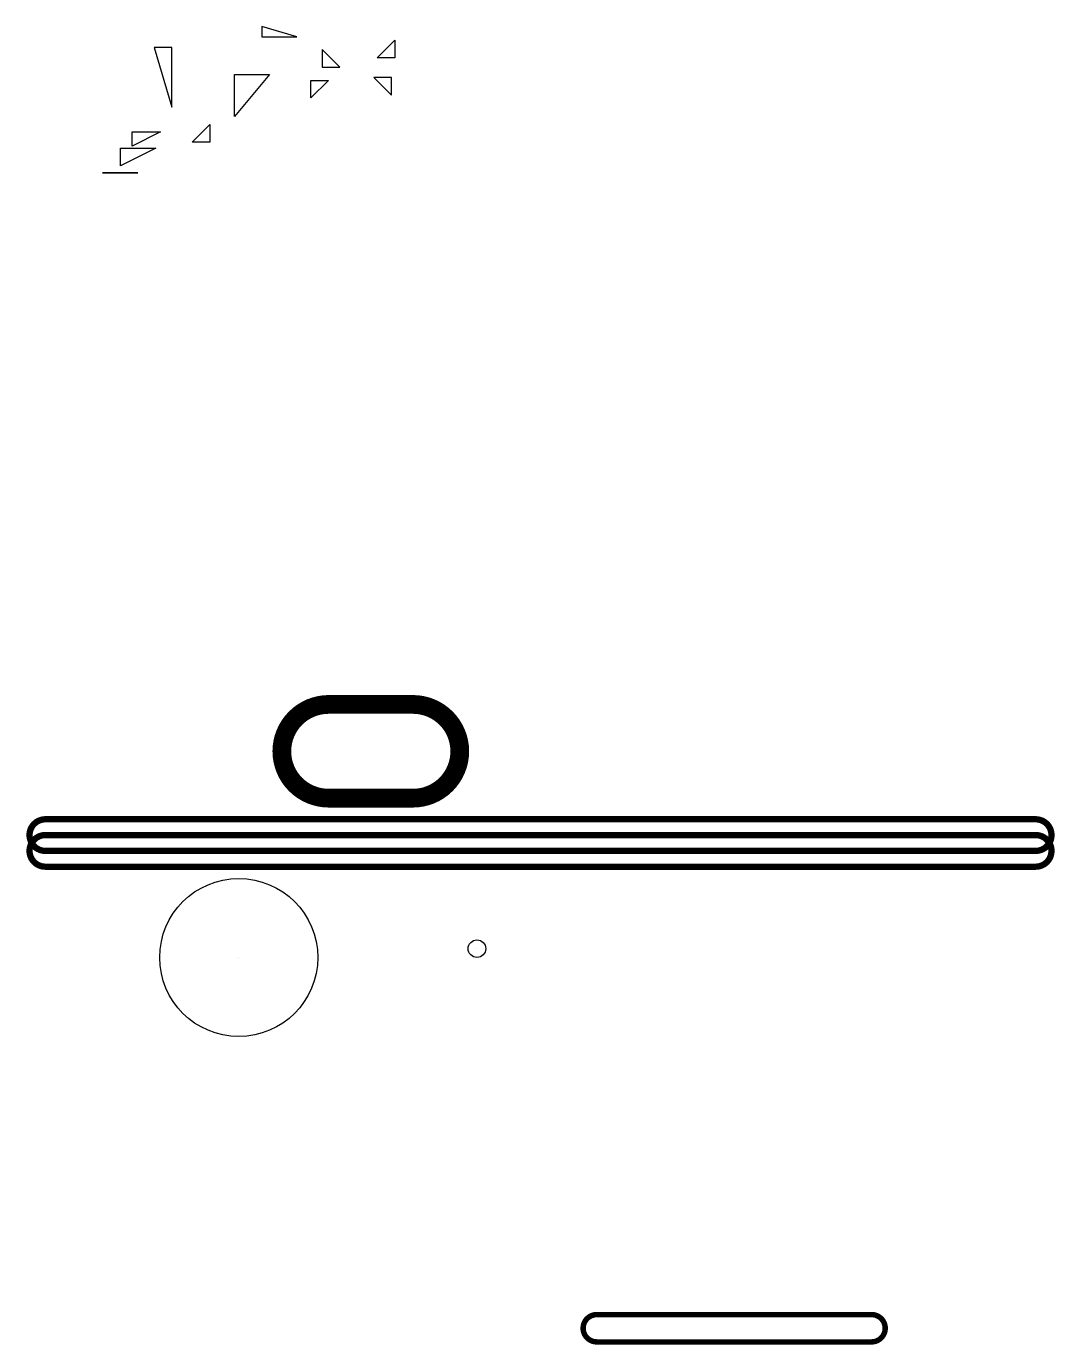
# Model space of a CAD drawing. Header units: millimetres. Extents: x 2078 to 2371, y 1216 to 1591.
import ezdxf

# ---------------------------------------------------------------- set-up
doc = ezdxf.new("R2010")
doc.units = ezdxf.units.MM

msp = doc.modelspace()

# ---------------------------------------------------------------- linework, layer by layer
for p, q in [((2155.43, 1588.07), (2145.43, 1591.07)), ((2145.43, 1591.07), (2145.43, 1588.07)), ((2145.43, 1588.07), (2155.43, 1588.07)), ((2119.82, 1585.07), (2114.82, 1585.07)), ((2114.82, 1585.07), (2119.82, 1568.07)), ((2119.82, 1568.07), (2119.82, 1585.07)), ((2167.66, 1579.44), (2162.66, 1584.44)), ((2162.66, 1584.44), (2162.66, 1579.44)), ((2178.3, 1582.13), (2183.3, 1587.13)), ((2183.3, 1587.13), (2183.3, 1582.13)), ((2183.3, 1582.13), (2178.3, 1582.13)), ((2137.66, 1577.38), (2147.66, 1577.38)), ((2147.66, 1577.38), (2137.66, 1565.38)), ((2137.66, 1565.38), (2137.66, 1577.38)), ((2162.66, 1579.44), (2167.66, 1579.44)), ((2159.41, 1575.67), (2164.41, 1575.67)), ((2164.41, 1575.67), (2159.41, 1570.67)), ((2159.41, 1570.67), (2159.41, 1575.67)), ((2182.37, 1576.49), (2177.37, 1576.49)), ((2177.37, 1576.49), (2182.37, 1571.49)), ((2182.37, 1571.49), (2182.37, 1576.49)), ((2125.6, 1558.13), (2130.6, 1563.13)), ((2130.6, 1563.13), (2130.6, 1558.13)), ((2108.56, 1561), (2116.56, 1561)), ((2116.56, 1561), (2108.56, 1557)), ((2108.56, 1557), (2108.56, 1561)), ((2130.6, 1558.13), (2125.6, 1558.13)), ((2105.24, 1556.36), (2115.24, 1556.36)), ((2115.24, 1556.36), (2105.24, 1551.36)), ((2105.24, 1551.36), (2105.24, 1556.36)), ((2100.11, 1549.34), (2110.11, 1549.34)), ((2105.11, 1549.34), (2100.11, 1549.34)), ((2110.11, 1549.34), (2105.11, 1549.34)), ((2138.89, 1325.9), (2138.89, 1325.9)), ((2138.89, 1325.9), (2138.89, 1325.9)), ((2138.89, 1325.9), (2138.89, 1325.9)), ((2138.89, 1325.9), (2138.89, 1325.9)), ((2206.7, 1328.4), (2206.7, 1328.4)), ((2206.7, 1328.4), (2206.7, 1328.4)), ((2206.7, 1328.4), (2206.7, 1328.4)), ((2206.7, 1328.4), (2206.7, 1328.4))]:
    msp.add_line(p, q)
for points, const_width in [([(2164.5, 1397.97), (2188.47, 1397.97, -1), (2188.47, 1371.27), (2164.5, 1371.27, -1)], 5.34), ([(2365.81, 1365.26), (2083.81, 1365.26, 1), (2083.81, 1356.26), (2365.81, 1356.26, 1)], 1.8), ([(2365.81, 1360.76), (2083.81, 1360.76, 1), (2083.81, 1351.76), (2365.81, 1351.76, 1)], 1.8), ([(2319.08, 1224.2), (2240.83, 1224.2, 1), (2240.83, 1216.43), (2319.08, 1216.43, 1)], 1.55)]:
    msp.add_lwpolyline(points, format="xyb", close=True, dxfattribs=dict(const_width=const_width))
for centre, radius in [((2138.89, 1325.9), 22.5), ((2206.7, 1328.4), 2.5)]:
    msp.add_circle(centre, radius)

doc.saveas('drawing.dxf')
